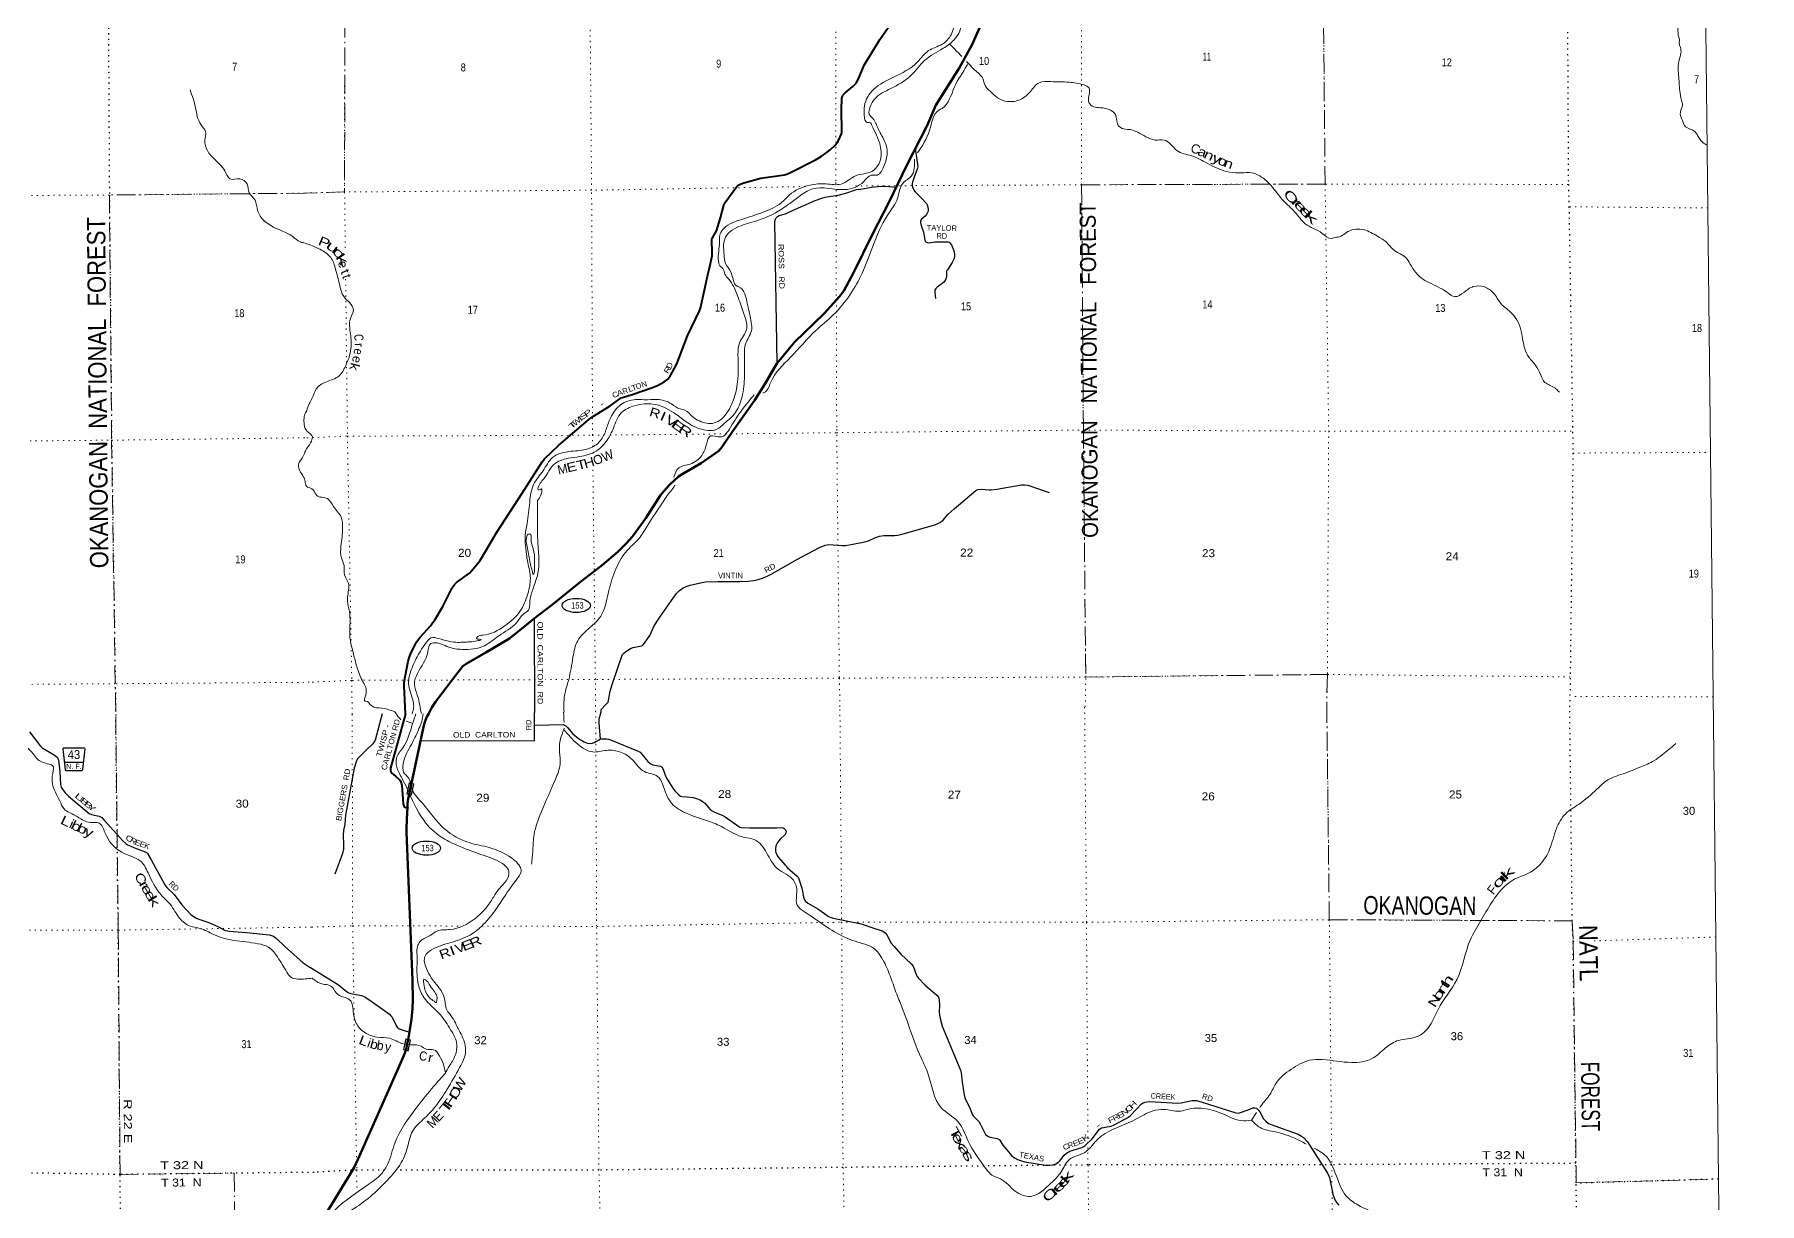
# Model space of a CAD drawing. Header units: feet. Extents: x 0 to 246606, y 183576 to 368785.
# Drawn here: x 208879 to 246606, y 265819 to 291378 of the extents above; entities that cross this region are included whole.
import ezdxf
from ezdxf.enums import TextEntityAlignment as Align

# ---------------------------------------------------------------- set-up
doc = ezdxf.new("R2010")
doc.units = ezdxf.units.FT
doc.header["$LTSCALE"] = 80
doc.linetypes.add('DOT_DASHED', pattern=[7.7, 5, -1.2, 0.3, -1.2])
doc.linetypes.add('DOTTED', pattern=[1.5, 0.3, -1.2])
for name, color, linetype, lineweight in [('17', 7, 'Continuous', 25), ('23', 7, 'Continuous', 70), ('26', 7, 'Continuous', 40), ('29', 7, 'Continuous', 25), ('30', 7, 'Continuous', 25), ('39', 7, 'Continuous', 13), ('4', 7, 'Continuous', 13), ('41', 7, 'Continuous', 13), ('44', 7, 'DOT_DASHED', 13), ('59', 7, 'Continuous', 13), ('6', 7, 'DOTTED', 25), ('7', 7, 'DOTTED', 13)]:
    doc.layers.add(name, color=color, linetype=linetype, lineweight=lineweight)
doc.layers.add('27', color=7, linetype='Continuous')

msp = doc.modelspace()

# ---------------------------------------------------------------- linework, layer by layer
at = {"layer": '17'}
for centre in [(220726.89, 278894.22), (217448.94, 273588.39)]:
    msp.add_ellipse(centre, major_axis=(309.24, -1), ratio=0.500121, dxfattribs=at)
at = {"layer": '23'}
for points in [[(225125.74, 284195.2), (225501.48, 284654.21), (226151.91, 285277.65), (226488.88, 285648.98), (226577.52, 285776.6), (226792.69, 286165.44), (227205.55, 287015.59), (227572.87, 287716.1), (227957.72, 288523.69), (228402.79, 289390.17), (228591.94, 289835.32), (229103.98, 290643.65), (229385.58, 291159.99), (229686.42, 291835.89)], [(219808.4, 278605.61), (220207.65, 278913.3), (220824.49, 279413.42), (221294.77, 279775.43), (221636.25, 280068.07), (221816.51, 280245.49), (221959.33, 280398.95), (222251.7, 280802.32), (222573.76, 281304.76), (222649.89, 281404.06), (222767.5, 281533.91), (222965.03, 281710.72), (223047.32, 281765.22), (223457.9, 282008.28), (223843.94, 282276.95), (223915.17, 282357.7), (224148.33, 282696.54), (224622.78, 283375.47), (224852.82, 283734.07), (225114.32, 284181.24), (225125.74, 284195.2)], [(217505.42, 276531.45), (217570.12, 276666.06), (217646.14, 276789.15), (217904.62, 277119.66), (218112.91, 277401.43), (218249.89, 277565.98), (218319.57, 277618.61), (218748.11, 277869.36), (219265.17, 278173.11), (219685.13, 278510.61), (219808.4, 278605.61)], [(217505.42, 276531.45), (217462.79, 276455.83), (217432.15, 276382.67), (217404.31, 276302.46), (217379.38, 276204.48), (217045.45, 274626.35), (217038.26, 274547.78), (217035.16, 274462.85)], [(217035.16, 274462.85), (217031.77, 274369.79), (217014.85, 274030.41), (217014.06, 273934.3), (217149.74, 270696.11), (217155.9, 270264.07), (217149.18, 270083.87), (217123.55, 269849.84), (217052.37, 269397.73), (217032.21, 269308.94), (217005.99, 269189.87), (216996.83, 269159.86), (216977.33, 269107.41), (216839.18, 268785.04), (215985.98, 266860.67), (215871.38, 266607.18), (215197.93, 265503.91), (215145.49, 265405.02), (215117.25, 265338.43), (215095.07, 265265.78), (215064.82, 265140.66), (215008.84, 264875.31)]]:
    msp.add_lwpolyline(points, dxfattribs=at)
at = {"layer": '26'}
for points in [[(223647.11, 286302.26), (223699.49, 286537.04), (223702.86, 286627.87), (223691.86, 286866.39), (223695.38, 286900.63), (223703.28, 286918.54), (223768.87, 287031.51), (223795.16, 287084.59), (223880.28, 287369.68), (223952.22, 287647.99), (223963.45, 287675.97), (223979.29, 287695.22), (224240.09, 288057.15), (224268.24, 288081.41), (224297.89, 288100.76), (224394.11, 288134.21), (224765.49, 288234.68), (225281.88, 288310.34), (225314.82, 288320.26), (225347.56, 288332.36), (225398.9, 288354.38), (225960.31, 288639.25), (226081.08, 288709.78), (226214.83, 288803.9), (226279.38, 288854.31), (226398.49, 288966.76), (226456.86, 289046.09), (226500.87, 289137.83), (226530.2, 289203.88), (226536.44, 289226.67), (226537.97, 289276.39), (226527.22, 289726.44), (226539.37, 289990.99), (226549.9, 290024.07), (226561.64, 290049.59), (226609.04, 290101.08), (226780.57, 290240.6), (226831.43, 290291.09), (226847.41, 290317.58), (226898.7, 290406.8), (227027.16, 290705.94), (227366, 291269.36), (227972.53, 292144.85)], [(216993.79, 276526.48), (216961.65, 277140.42), (216964.54, 277217.4), (217049.3, 277679.86), (217081.89, 277771.49), (217111.12, 277850.08), (217235.97, 278092.6), (217278.63, 278157.54), (217316.59, 278204.49), (217537.09, 278445.37), (217587.44, 278512.56), (217624.62, 278567.78), (217813.43, 278873.15), (218016.95, 279280.04), (218062.84, 279351.22), (218107.11, 279395.62), (218390.58, 279597.09), (218447.89, 279655.79), (218620.25, 279868.62), (218655.12, 279927.63), (218988.89, 280496.75), (219545.09, 281349.74), (219985.17, 282036.55), (220035.75, 282099.69), (220350.48, 282395.93), (221049.51, 282993.41), (221466.44, 283260.56), (221680.28, 283411.47), (221713.61, 283430.58), (221739.12, 283440.9), (221950.95, 283505.28), (222396.23, 283657.23), (222505.55, 283705.1), (222652.23, 283785.83), (222728.26, 283840.82), (222754.07, 283869.08), (222773.25, 283895.92), (222926.15, 284175.01), (223158.72, 284787.95), (223421.97, 285334.45), (223443.22, 285396.5), (223607.06, 286122.72), (223647.11, 286302.26)], [(216993.79, 276526.48), (216668.91, 275339.34), (216666.27, 275314.14), (216667.15, 275281.63), (216669.78, 275264.94), (216672.41, 275256.16), (216682.07, 275240.35), (216695.24, 275226.29), (216772.19, 275164.17), (216853.02, 275091.82), (216875.65, 275063.78), (216890.58, 275032.15), (216904.63, 274994.38), (216911.84, 274958.87), (216944.58, 274555.15), (216949.27, 274533.36), (216959.51, 274510.35), (216973.57, 274493.1), (216987.6, 274482.24), (217001.65, 274474.34), (217035.16, 274462.85)]]:
    msp.add_lwpolyline(points, dxfattribs=at)
at = {"layer": '29'}
for p, q in [((225125.74, 284195.2), (225069.91, 287289.8)), ((219808.4, 278605.61), (219811.99, 276554.05))]:
    msp.add_line(p, q, dxfattribs=at)
for points in [[(228142.63, 288883.67), (228176.55, 288636.68), (228193.1, 288539.48), (228196.73, 288487.69), (228189.43, 288455.08), (228119.9, 288258.49), (228083.09, 288150.52), (228074.84, 288114.75), (228077.43, 288079.5), (228084.01, 288035.85), (228094.09, 288011.08), (228113.35, 287973.47), (228142.06, 287934.4), (228285.49, 287793.09), (228386.49, 287684.11), (228403.97, 287651.48), (228418.64, 287600.11), (228425.97, 287556.07), (228422.82, 287514.95), (228403.97, 287469.84), (228387.47, 287442.32), (228360.16, 287408.47), (228273.79, 287334.07), (228262.79, 287319.39), (228257.09, 287300.1), (228257.29, 287264.35), (228269.2, 287201.45), (228319.68, 287058.41), (228349.95, 286879.2), (228362.72, 286854.3), (228381.06, 286835.95), (228404.89, 286826.77), (228440.86, 286822.58), (228577.37, 286843.53), (228616.66, 286846.2), (228861.44, 286841.45), (228884.37, 286835.04), (228897.5, 286823.22), (228933.87, 286781.83), (228966.18, 286706.28), (228985.21, 286647.9), (229001.71, 286576.34), (229003.55, 286548.82), (229002.51, 286531.08), (228992.55, 286482.77), (228951.97, 286390.35), (228844.95, 286234.17), (228832.12, 286215.82), (228826.65, 286193.5), (228822.59, 286080.81), (228810.11, 286037.85), (228793.61, 286002.99), (228766.11, 285966.3), (228731.63, 285932.15), (228619.43, 285854.38), (228592.19, 285823.89), (228573.59, 285784.66), (228569.92, 285768.15), (228571.97, 285739.43), (228588.11, 285606.55)], [(225069.91, 287289.8), (225085.29, 287339.6), (225102.7, 287371.7), (225129.29, 287398.31), (225168.71, 287419.41), (225304.39, 287459.77), (225347.48, 287477.21), (225454.74, 287529.49), (225953.46, 287745.99), (226097.4, 287800.12), (226173.49, 287819.38), (226488.86, 287874.42), (226642.87, 287914.78), (226815.23, 287973.5), (226859.24, 287986.35), (226947.24, 287999.18), (227182.86, 288038.65), (227331.38, 288055.16), (227417.56, 288060.66), (227482.63, 288061.56), (227725.99, 288037.42)], [(227002.72, 280274.97), (227118.74, 280310.76), (227270.92, 280378.65), (227360.76, 280409.84), (227454.28, 280422.68), (227688.97, 280422.68), (227764.14, 280431.86), (227909, 280466.72), (228591.07, 280664.87), (228680.92, 280707.07), (228745.09, 280752.94), (228862.44, 280892.38), (228994.45, 281009.8), (229467.51, 281406.11), (229507.85, 281428.12), (229581.19, 281435.46), (229757.21, 281420.78), (229804.88, 281420.78), (229925.9, 281435.46), (230468.62, 281530.87), (230538.3, 281534.54), (230607.97, 281523.53), (231069.09, 281364.2)], [(221270.65, 276570.64), (221272.48, 276603.66), (221282.55, 276630.26), (221363.23, 276710.99), (221411.83, 276763.28), (221424.66, 276783.47), (221436.57, 276813.74), (221473.24, 277019.23), (221509.91, 277166.01), (221619.92, 277488.92), (221722.6, 277782.48), (221740.95, 277819.18), (221761.12, 277841.2), (221810.61, 277885.22), (221889.47, 277940.27), (221929.81, 277958.62), (221971.96, 277973.29), (222155.32, 278009.99), (222175.5, 278021), (222195.67, 278039.35), (222235.99, 278090.72), (222338.67, 278237.49), (222434.01, 278450.32), (222558.69, 278641.14), (222910.73, 279147.53), (222987.76, 279222.76), (223064.75, 279279.63), (223134.45, 279310.83), (223218.77, 279338.34), (223446.15, 279391.56), (223556.14, 279411.73), (223827.5, 279419.07), (224304.22, 279419.07), (224485.77, 279426.41), (224612.26, 279441.08), (224705.79, 279463.11), (224824.95, 279499.8), (224900.15, 279532.83), (225008.3, 279587.86), (225551.03, 279896.1), (226049.75, 280160.3), (226170.79, 280209.85), (226255.1, 280226.35), (226541.14, 280204.33), (226614.51, 280206.18), (226775.83, 280233.69), (227002.72, 280274.97)], [(217322.24, 275934.44), (219817.98, 275940.14), (219811.99, 276554.05)], [(221260.72, 275975.88), (221226.51, 276319.39), (221232.49, 276414.15), (221270.65, 276570.64)], [(216483.83, 276521.52), (216327.47, 275950.46), (216296.17, 275894.17), (216277.03, 275866.34), (216135.56, 275727.04), (215949.19, 275546.69), (215919.51, 275496.79), (215867.8, 275335.16), (215681.7, 274308.76), (215664.96, 274109.4), (215633.96, 273975.81), (215628.54, 273881.6), (215636.41, 273660.44), (215633.96, 273563.63), (215615.46, 273471.07), (215449.73, 273016.22)], [(219814.66, 276280.04), (220443.79, 276288.61), (220473.83, 276279.56), (220496.94, 276263.79), (220535.76, 276223.48), (220655.18, 276088.32), (220774.35, 275985.15), (220898.34, 275909.45), (220967.69, 275882.11), (221020.24, 275874.04), (221081.18, 275882.11), (221135.82, 275903.14), (221260.72, 275975.88)], [(208768.88, 276133.4), (209001.48, 275827.45), (209045.81, 275783.52), (209222.77, 275682.49), (209337.73, 275608.74), (209379.76, 275570.89), (209406.66, 275509), (209429.94, 275255.36), (209447.01, 274979.97), (209464.31, 274919.22), (209543.68, 274805.43), (209620.15, 274727.32), (210077.47, 274349.09), (210127.98, 274325.3), (210296.08, 274288.66), (210350.67, 274256.56), (210406.26, 274197.06), (210813.01, 273745.55), (210879.01, 273689.92), (210915.98, 273663.54), (210985.34, 273627.79), (211068.03, 273593.04), (211303.36, 273508.71), (211329.99, 273493.2), (211351.01, 273472.17), (211432.73, 273334.69), (211729.29, 272784.51), (211775.39, 272727.55), (211930.77, 272573.92), (212103.21, 272345.92), (212309.31, 272132.61), (212363.96, 272094.75), (212415.73, 272058.85), (212515.27, 272019.05), (212689.56, 271964.82), (212900.77, 271870.17), (213036.45, 271796.14), (213130.24, 271769.66), (213516.39, 271741.21), (214021.96, 271691.76), (214104.04, 271665.76), (214137.67, 271642.63), (214170.4, 271610.6), (214350.18, 271443.12), (214754.52, 271080.38), (214864.8, 271007.54), (214950.33, 270953.21)], [(221260.72, 275975.88), (221394.3, 275974.64), (221434.23, 275968.33), (221475.03, 275956.68), (222085.72, 275711.78), (222123.65, 275687.92), (222294.78, 275481.05), (222337.9, 275444.7), (222361.02, 275429.98), (222405.02, 275410.14), (222571.18, 275378.46), (222587.99, 275370.05), (222599.74, 275356.47), (222619.51, 275332.2), (222686.11, 275148.45), (222716.18, 275094.57), (222852.78, 274880.07), (222891.42, 274833.43), (222970.47, 274751.79), (223006.2, 274726.56), (223034.78, 274714.69), (223145.05, 274706.53)], [(223145.05, 274706.53), (223287.44, 274696), (223359.26, 274677.14), (223434.92, 274645.6), (223491.66, 274609.85), (223529.7, 274578.61), (223659.78, 274435.31), (223698.29, 274401.88), (223748.05, 274374.32), (223915.95, 274306.28), (223985.52, 274269.17), (224281.56, 274059.82), (224302.86, 274049.42), (224338.59, 274038.91), (224522.28, 274030.92), (225111.92, 274035.57)], [(225111.92, 274035.57), (225224.69, 274036.46), (225254.86, 274030.5), (225273.77, 274021.03), (225301.09, 273989.49), (225317.91, 273949.54), (225313.46, 273923.02), (225296.89, 273888.55), (225188.68, 273784.53), (225126.66, 273709.8), (225090.94, 273636.2), (225083.29, 273575.91), (225084.64, 273532.1), (225095.14, 273495.3), (225124.21, 273427.61), (225151.88, 273387), (225346.84, 273161.1), (225560.01, 272974.92), (225578.5, 272950.65), (225597.41, 272917), (225661.42, 272714.81), (225703.66, 272490.09), (225717.2, 272457.51), (225736.11, 272434.38), (225792.26, 272386.7), (226014.51, 272258.98), (226156.41, 272162.03)], [(226156.41, 272162.03), (226244.69, 272096.86), (226280.08, 272077.54), (226343.46, 272056.91), (226928.45, 271939.53), (227005.45, 271920.22), (227216.71, 271846.9), (227415.25, 271780.37), (227457.28, 271759.34), (227483.01, 271739.9), (227518.23, 271696.25), (227618.2, 271510.41), (227677.95, 271434.44), (227824.2, 271271.84), (228056.23, 271062.22), (228097.22, 271010.03), (228163.41, 270824.59), (228186.53, 270782.53), (228204.57, 270756.03), (228358.86, 270589.17), (228615.24, 270371.42), (228647.99, 270329.6), (228659.38, 270308.33), (228667.78, 270274.69), (228671.38, 270144.85), (228665.68, 269999.2), (228672.85, 269943.72), (228693.01, 269832.02), (228731.59, 269699.12), (229131.87, 268733), (229146.94, 268672.26), (229166.68, 268471.98), (229212.09, 268197), (229226.8, 268125.5), (229246.23, 268074.78), (229333.82, 267913.04), (229386.51, 267771.16), (229407.55, 267735.02), (229530.84, 267609.97), (229565.15, 267558.76), (229662.41, 267356.3), (229678.63, 267330.6), (229708.05, 267305.36), (229743.78, 267282.23), (229781, 267269.41), (229935.02, 267242.27), (229967.48, 267225.69), (229991.76, 267202.32), (230056.52, 267096.15), (230147.16, 266988.44)], [(214950.33, 270953.21), (215529.99, 270597.45), (215726.53, 270439.2), (215755.83, 270422.97), (215799.96, 270411.4), (216028.53, 270368.89), (216102.58, 270335.7), (216267.2, 270225.3), (216640.58, 269957.17), (216676.31, 269924.58), (216700.88, 269895.28), (216787.69, 269709.02), (216808.7, 269674.33), (216828.13, 269657.65), (216854.94, 269638.58), (216917.74, 269612.6), (217078.36, 269562.81)], [(230147.16, 266988.44), (230252.33, 266863.47), (230313.29, 266818.53), (230378.44, 266782.78), (230443.59, 266757.55), (230541.28, 266730.62), (230988.67, 266658.27), (231071.95, 266653.46), (231147.61, 266662.92), (231214.86, 266682.9), (231276.26, 266720.52), (231311.53, 266758.61), (231390.84, 266864.9), (231452.33, 266920.53), (231526.48, 266959.28), (231785.43, 267043.27), (231830.61, 267065.63), (231860.03, 267084.56), (232014.29, 267233.45), (232175.27, 267442.06), (232194.18, 267459.94), (232216.1, 267469.54), (232427.35, 267510.64), (232494.7, 267536.69), (232807.5, 267706.91), (232851.97, 267739.63), (233091.19, 267994.4), (233127.27, 268017.21), (233171.4, 268034.04), (233217.64, 268042.45), (233267.96, 268045.09), (233882.19, 268013.22), (233957.38, 268017.21), (234196.09, 268071.81), (234247.39, 268071.89), (234293.63, 268067.68), (234420.81, 268034.64), (235155.26, 267798.51), (235201.5, 267794.3), (235236.41, 267798.33), (235420.9, 267869.24), (235525.14, 267907.86), (235567.17, 267912.07), (235608.11, 267899.95), (235638.62, 267870.01), (235676.1, 267820.42), (235759.44, 267670.69), (235806.74, 267615.56), (235870.24, 267567.6), (236164.9, 267454.94), (236520.21, 267337.08), (236592.72, 267293.81), (236634.75, 267262.27), (236723.01, 267166.85), (237155.93, 266482.08), (237198.77, 266388.84), (237273.79, 266019.74), (237319.85, 265897.47), (237357.68, 265838.59), (237408.12, 265783.91)]]:
    msp.add_lwpolyline(points, dxfattribs=at)
at = {"layer": '30'}
msp.add_line((209543.39, 275469.14), (209948.46, 275469.14), dxfattribs=at)
msp.add_lwpolyline([(209589.24, 275278.59), (209570.26, 275280.7), (209559.02, 275300.39), (209503.49, 275761.05), (209509.11, 275772.3), (209523.17, 275780.74), (209964.57, 275779.33), (209971.6, 275775.11), (209978.63, 275759.64), (209931.53, 275306.02), (209922.39, 275287.03), (209911.86, 275277.88)], close=True, dxfattribs=at)
at = {"layer": '39'}
for p, q in [((217006.11, 276362.68), (217152.11, 276316.14)), ((220459.94, 276176.96), (220460.1, 276214.93)), ((235497.13, 267637.85), (235606.08, 267805.44))]:
    msp.add_line(p, q, dxfattribs=at)
for points in [[(228665.72, 300174.18), (228658.95, 299956.15), (228722.88, 299730.46), (228869.76, 299474.97), (229020.89, 299183.18), (229222.2, 298942.13), (229441.44, 298741.56), (229501.94, 298412.91), (229545.25, 298259.76), (229620.96, 298090.65), (229686.97, 297854.88), (229730.35, 297689.62), (229729.45, 297501.9), (229674.45, 297243.22), (229657.94, 296964.58), (229689.05, 296825.49), (229653.58, 296679.95), (229582.13, 296471.64), (229534.45, 296342.18), (229508.26, 296331.94), (229485.95, 296349.97), (229457.74, 296339.72), (229442.03, 296266.96), (229464.97, 296143.97), (229434.38, 295855.16), (229405.53, 295614.8), (229492.14, 295308.5), (229633.73, 294925.82), (229751.26, 294512.72), (229801.93, 294139.6), (229908.85, 293815.25), (229948.22, 293304.82), (229836.98, 292999.39), (229608.91, 292648.87), (229174.15, 292085.22), (229070.5, 291860.57), (229003.37, 291605.86), (228926.03, 291371.27), (228727.39, 291164.24), (228433.45, 291025.28), (228192.65, 290777.63), (227665.67, 290443.55), (227233.17, 290180.66), (227102.9, 290018.42), (227031.41, 289818.18), (227026.66, 289598.15), (227053.55, 289489.31), (227108.29, 289451.27), (227144.62, 289453.5), (227195.5, 289385.17), (227293.63, 289179.86), (227392.38, 288869.6), (227375.73, 288615.18), (227195.38, 288386.05), (226852.72, 288293.23), (226518.68, 288107.61), (226191.59, 288111.76), (225834.41, 288081.43), (225387.49, 287866.9), (225210.83, 287696.32), (224798.19, 287488.05), (224346.87, 287334.04), (223962.37, 287146.11), (223876.32, 287016.43), (223857.52, 286784.2), (223845.78, 286380.45), (223870.36, 286322.05), (223935.31, 286263.9), (223980.48, 286137), (224061.88, 286028.48), (224171.89, 285863.6), (224286.64, 285579.67), (224411.92, 285221.12), (224452.02, 284928.68), (224302.25, 284651.28), (224265.49, 284382.61), (224256.94, 283783.09), (224166.42, 283388.97), (224038.76, 283127.85), (223745.44, 282883.93), (223420.13, 282928.47), (223278.28, 283016.45), (223105.79, 283164.82), (223002.67, 283190.46), (222808.2, 283300.34), (222543.14, 283397.7), (222294.84, 283392.23), (221935.51, 283386.1), (221639.65, 283230.98), (221443.67, 282914.97), (221358.34, 282666.2)], [(229537.57, 298873.32), (229616.23, 298546.79), (229684.66, 298242.4), (229764.36, 298081.39), (229807.08, 298027.14), (229840.25, 297882.01), (229856.76, 297821.55), (229876.75, 297853.96), (229923.09, 297870.38), (229917.66, 297765.39), (229884.23, 297615.83), (229879.91, 297323.13), (229880.29, 296919.44), (229801.12, 296652.55), (229718.05, 296363.43), (229604.8, 296055.97), (229557.59, 295845.78), (229597.68, 295555.36), (229699.36, 295091.71), (229789.57, 294860.11), (229923.74, 294366.37), (230022.94, 293981.43), (230066.02, 293527.53), (230055.58, 293244.89), (229958.06, 293008.17), (229816.15, 292767.15), (229745.97, 292686), (229481.79, 292296.93), (229237.4, 291974.58), (229152.12, 291715.72), (229115.35, 291449.07), (228985.26, 291256.57), (228756.17, 291077.61), (228353.93, 290816.92), (228047.02, 290482.09), (227606.57, 290196.95), (227256.6, 289974.91), (227154.7, 289794.68), (227137.47, 289637.14), (227216.78, 289540.72), (227329.13, 289321.36), (227463.91, 289063.78), (227530.15, 288789.66), (227453.15, 288496.54), (227308.93, 288303.95), (227177.73, 288299.15), (227015.01, 288162.97), (226604.19, 287987), (225895.45, 288003.07), (225601.67, 287837.87), (225370.52, 287664.96), (225088.96, 287481.66), (224615.66, 287287.16), (224238.89, 287157.81), (224047.88, 287025.5), (223962.06, 286857.47), (223961.77, 286566.82), (223989.17, 286373.21), (224109.39, 286188.21), (224262.71, 285868.17), (224268.78, 285866.18), (224475.04, 285471.77), (224556.09, 285082.68), (224559.19, 284901.04), (224435.65, 284625.81), (224404.96, 284355.17), (224407.6, 283911.12), (224353.8, 283452.63), (224100.16, 282986.91), (223973.59, 282883.24), (223760.5, 282728.6), (223657.58, 282719.93), (223301.72, 282808.69), (223129.5, 282912.65), (222857.78, 283110.9), (222412.51, 283296.02), (222008.93, 283261.38), (221721.11, 283112.37), (221539.41, 282772.21), (221405.69, 282511.06), (221164.85, 282271.48), (220802.17, 282148.27), (220550.56, 282111.23), (220239.89, 281979.49), (220035.71, 281685.63), (219893.63, 281472.87), (219891.91, 281422.4), (219944.35, 281430.78), (219966.49, 281443.02), (219965.03, 281348.14), (219879.18, 281186.17)], [(245398.39, 294672.87), (245260.79, 294501.89), (245125.41, 294182.19), (245060.55, 293885.1), (245005.27, 293674.86), (245129.16, 293550.44), (245255.11, 293419.97), (245261.89, 293298.9), (245213.69, 293256.24), (245173.67, 293195.45), (245072.87, 293170.64), (245035.04, 293081.61), (245024.08, 292887.78), (245014.92, 292730.29), (244979.18, 292629.16), (244948, 292441.26), (244997.08, 292302.53), (245034.27, 292160.27), (244986.04, 291815.77), (244854.12, 291592.97), (244822.64, 291453.52), (244830.79, 291411.72), (244828.6, 291361.38), (244855.99, 291278.11), (244850.44, 291193.3), (244877.28, 291092.54), (244888.11, 290969.47), (244848.64, 290815.84), (244827.36, 290660.3), (244836.44, 290490.8), (244862.71, 290147.82), (244898.28, 289938.11), (244921.1, 289835.3), (244875.58, 289681.64), (244919.09, 289494.18), (244990.54, 289361.37), (245105.97, 289303.51), (245199.16, 289249.55), (245252.14, 289167.11), (245309.19, 289080.64), (245384.35, 289002.36), (245435, 288972.38), (245461.44, 288961.58)], [(228890.85, 291175.28), (229077.74, 290982.6), (229163.2, 290894.05)], [(229300.67, 290749.29), (229271.24, 290697.1), (228999.43, 290231.28), (228727.64, 289763.45), (228655.2, 289722.66), (228455.27, 289282.95), (228191.24, 288787.99)], [(229263.92, 290789.09), (229272.77, 290779.87), (229441.39, 290603.22), (229618.16, 290414.52), (229671.57, 290259.41), (229777.26, 290140.93), (229970.03, 289978.56), (230364.03, 289926.35), (230659.59, 290131.93), (230854.28, 290324.81), (231106.51, 290348.48), (231506.34, 290334.66), (231833.77, 290273.99), (231943.18, 290208.01), (231940.15, 290038.45), (231941.04, 289889.09), (232044.54, 289798.86), (232188.01, 289777.49), (232414.46, 289722.29), (232520, 289630.05), (232573.82, 289406.32), (232705.61, 289312.22), (232857.11, 289298.97), (233006.86, 289239.29), (233187.12, 289143.45), (233387.43, 289069.93), (233583.26, 289071.07), (233716.99, 288991.11), (233865.27, 288840.59), (234188.99, 288723.38), (234523.08, 288561.83), (234950.13, 288384.67), (235210.76, 288351.87), (235537.87, 288345.69), (235718.05, 288261.96), (235916.97, 288083.48), (236191.53, 287745.98), (236447.41, 287495.16), (236673.03, 287240.13), (237041.72, 287030.33), (237238.23, 286918.44), (237355.18, 286943.34), (237359.21, 286943.37), (237602.76, 287067.91), (237957.86, 287108.32), (238251.43, 286968.73), (238431.82, 286850.69), (238624.8, 286651.99), (238867.96, 286502.02), (238963.7, 286359.27), (239092.01, 286172.3), (239260.5, 286017.85), (239375.96, 285953.94), (239768.88, 285744.28), (239943.09, 285646.39), (240140.39, 285740.38), (240347.58, 285866.73), (240591.93, 285858.06), (240786.53, 285725.97), (240953.48, 285490.78), (241190.95, 285280.23), (241325.32, 285091.28), (241401.39, 284861.62), (241474.16, 284506.79), (241562.07, 284323.63), (241714.61, 284134.78), (241816.71, 283941.6), (241914.62, 283772.62), (242127.31, 283654.77), (242230.86, 283556.47)], [(212283.38, 290165.41), (212400.76, 289783.17), (212518.06, 289407), (212618.6, 289254.75), (212606.75, 289064.8), (212661.79, 288841.33), (212821.32, 288643.35), (213039.84, 288397.61), (213154.8, 288219.28), (213370.38, 288221.87), (213530.96, 288104.67), (213575.48, 287919.44), (213702.38, 287753.37), (213746.72, 287582.27), (213815.27, 287409.44), (214047.47, 287200.22), (214525.88, 286959.62), (214692.5, 286842.49), (214797.58, 286817.5)], [(228123.26, 288655.29), (228058.06, 288286.1), (227867.26, 288119.48), (227756.08, 287801.94), (227540.43, 287434.32), (227207.25, 286731), (226978.47, 286158.45), (226720.78, 285696.75), (226341.92, 285238.38), (225970.39, 284907.22), (225414.62, 284322.68), (224977.81, 283765.07), (224837.75, 283552.32), (224808.89, 283542.13)], [(214797.58, 286817.5), (215122.19, 286680.98), (215357.45, 286502.71), (215466, 286242.96), (215567.27, 285847.94), (215635.01, 285660.61), (215773.19, 285512.05), (215852.81, 285363.15), (215787.37, 285162.95), (215789.36, 284829.91), (215799.36, 284505), (215686.47, 284136.99), (215534.4, 283908.03), (215262.58, 283783.32), (215041.42, 283628.64), (214955.78, 283430.33), (214889.9, 283304.81), (214832.91, 283151.14)], [(224618.2, 283499.89), (224348.67, 283165.37), (224101.34, 282789.11), (223878.49, 282577.9), (223666.37, 282600.89), (223574.62, 282412.64), (223473.06, 282175.9), (223219.8, 281986.71), (222973.98, 281904.54), (222861.67, 281701.73)], [(214832.91, 283151.14), (214785.76, 283055.63), (214773.26, 282920.19), (214793.05, 282781.11), (214837.15, 282706.26)], [(214840.71, 282337.44), (214937.15, 282489.63), (214950.65, 282596.69), (214909.98, 282644.89), (214835.85, 282708.45)], [(221358.34, 282666.2), (221216.26, 282453.44), (220982.86, 282318.87), (220619.78, 282264.28), (220210.74, 282128.69), (220002.49, 281838.84), (219796.32, 281540.93), (219709.79, 281152.89), (219652, 280686.3), (219609.29, 280399.43), (219625, 280133.09), (219669.2, 279830.58), (219723.74, 279485.74), (219669.21, 279150.37), (219495.86, 278763.84), (219172.66, 278453.14), (218681.28, 278244.41), (218576.47, 278215.54), (218548.47, 278170.97), (218605.09, 278155.15), (218649.55, 278147.34), (218585.08, 278124.76), (218401.51, 278099.47), (218094.69, 278089.62), (217722.73, 278170.21), (217551.03, 278185.36), (217458.66, 278100.05), (217250.63, 277773.87), (217105.21, 277444.02), (217064.6, 277143.04), (217120.29, 276945.56), (217167.88, 276752.06), (217168.57, 276635), (217137.61, 276527.88)], [(214840.71, 282337.44), (214795.34, 282248.07), (214740.36, 282126.26), (214653.36, 281985.89), (214697.78, 281808.74), (214773.81, 281684.46), (214801.24, 281579.79), (214816.02, 281523.43), (214848.93, 281484.34)], [(214848.93, 281484.34), (214973.18, 281420.35), (215053.25, 281299.43), (215287.86, 281230.15), (215416.08, 281057.31), (215585.02, 280828.19), (215618.7, 280596.26), (215582.76, 280188.33), (215590.33, 279934.05), (215649.89, 279764.85), (215661.2, 279561.05), (215745.05, 279379.88), (215726.69, 279072.97), (215773.27, 278707.9), (215778.24, 278211.4), (215865.49, 277800.14), (215937.77, 277528.07), (216062.74, 277222), (216122.97, 276939.76), (216113.68, 276804.47), (216119.74, 276804.51), (216253.63, 276696.29), (216475.98, 276651.16), (216708.53, 276587.92), (216769.28, 276558), (216786.34, 276524.36)], [(222885.36, 281526.11), (222877.41, 281508.37), (222793.27, 281396.87), (222605.1, 281127.32), (222298.96, 280663.32), (222122.92, 280389.81), (221805.92, 280054.93), (221572.18, 279637.77), (221427.65, 279158.56), (221265.05, 278663.1), (221024.28, 278409.4), (220759.48, 278123.26), (220656.62, 277767.42), (220562.63, 277276.39), (220473.82, 276932.74), (220456.86, 276728.78), (220461.99, 276560.87)], [(219879.18, 281186.17), (219882.22, 280675.52), (219886.52, 280292.05), (219913.17, 279884.48), (219894.52, 279626.01), (219876.85, 279541.13)], [(219777.73, 279585.18), (219715.48, 279857.09), (219652.93, 280189.77), (219643.57, 280405.69), (219679.63, 280452.32), (219719.99, 280456.59), (219740.81, 280349.73), (219788.55, 280130), (219818.38, 279867.78), (219817.3, 279710.33), (219809.83, 279607.35), (219791.87, 279572.93), (219778.4, 279584.26)], [(219876.85, 279541.13), (219775.69, 279237.78), (219712.71, 278964.92), (219681.45, 278789.14), (219580.96, 278711.85), (219420.62, 278515.13), (219032.66, 278230.3), (218719, 278012.5), (218228.87, 277932.96), (217941.88, 277983.77), (217606.17, 278078.7), (217549.74, 278062.23), (217482.18, 277880.18), (217260.81, 277420.71), (217189.65, 277163.95), (217251.59, 276934.21), (217305.4, 276712.49), (217340.61, 276529.81)], [(220460.63, 276341.95), (220460.67, 276352.16), (220450.88, 276557.96)], [(207267.09, 276434.04), (207516.95, 276129.19), (208003.07, 275981.37), (208298.13, 275940.97), (208552.58, 275889.06), (208695.32, 275804.47), (208813.49, 275696.05), (208957.2, 275520.81), (209198.99, 275424.76), (209283.53, 275383.29), (209288.46, 275284.52), (209265.46, 275047.16), (209337.62, 274810.47), (209430.62, 274625.87), (209527.71, 274445.23), (209768.96, 274302.86), (210103.17, 274147.1), (210291.3, 274136.41), (210418.45, 273929.17), (210787.91, 273496.95), (211005.44, 273403.26), (211188.59, 273312.06), (211363.63, 273045.73), (211647.53, 272566.38), (211845.54, 272360.16), (212056.52, 272051.03), (212281.31, 271884.72), (212499.32, 271833.31), (212799.38, 271700.19), (213235.12, 271571.2), (213770.69, 271499.23), (213998.53, 271421.51), (214190.44, 271213.36), (214401.07, 270874.02), (214488.88, 270766.03), (214640.23, 270725.63), (214951.47, 270745.77)], [(215034.62, 261997.72), (215326.45, 262078.38), (215659.34, 262107.7), (215850.55, 262148.91), (215960.65, 262311.71), (216022.8, 262659.02), (216023.35, 263057.74), (215985.01, 263375.3), (215868.72, 263540.64), (215705.35, 263737.47), (215421.65, 264313.02), (215320.99, 264613.52), (215268.04, 264878.02), (215314.32, 265095.64), (215390.4, 265325.42), (215814.3, 265672.28), (216224.97, 265970.62), (216592.15, 266324.66), (216900.09, 266712.02), (217050.37, 267100.97), (217143.93, 267390.37), (217383.37, 267659.88), (217633.02, 267923.5), (217906.43, 268320.39), (218176.44, 268789.73), (218308.92, 269158.26), (218266.09, 269393.2), (218104.25, 269722.96), (218016.24, 269888.73), (217897.92, 270054.04), (217840.26, 270324.99), (217600.89, 270693.82), (217450.41, 270957.3), (217421.03, 271228.69), (217559.98, 271361.73), (217993.36, 271527.51), (218406.62, 271688.95), (218695.34, 271916.93), (218985.71, 272271.8), (219188.13, 272574.97), (219461.77, 272959.78), (219524.02, 273087.61), (219493.88, 273185.81), (219251.11, 273413.63), (218827.23, 273600.39), (218388.67, 273708.39), (217851.55, 274006.17), (217361.9, 274572.5), (217145.94, 274860.97), (217050.15, 275135.53), (216974.69, 275215.19), (216981.36, 275567.41), (217170.22, 275946.89), (217288.63, 276204.45), (217348.37, 276358.42), (217380.02, 276527.81)], [(217222.29, 276526.72), (217149.27, 276307.01), (216933.04, 275780.09), (216795.68, 275554.47), (216803.45, 275361.05), (216919.15, 275111.01), (217022.16, 274905.54), (217391.23, 274196.39), (217778.09, 273829.84), (218118.9, 273653.88), (218666.51, 273442.85), (219084.1, 273268.08), (219253.3, 273083.42), (219192.61, 272873.06), (219022.55, 272675.11), (218922.29, 272526.56), (218780.82, 272312.94), (218507, 272044.91), (217971.87, 271809.09), (217683.54, 271774.43), (217543.72, 271687.69), (217327.88, 271559.51), (217264.98, 271465.91), (217245.45, 271237.76), (217245.45, 271043.29), (217273.22, 270612.67), (217395.68, 270324.16), (217758.59, 269941.13), (217980.97, 269616.34), (218116.35, 269296.24), (218078.49, 269054.02), (217949.56, 268818.44), (217865.46, 268670.14)], [(216789.55, 276523.25), (216880.61, 276407.57), (216894.73, 276394.62)], [(219749.51, 273240.11), (219778.15, 273542.6), (219806.03, 273885.36), (219966.3, 274387.23), (220272.27, 275092.71), (220373.11, 275424.52), (220362.11, 275686.12), (220382.82, 275980.44), (220459.94, 276176.96)], [(220459.95, 276178.27), (220758.93, 275861.41), (221087.51, 275691.3), (221387.97, 275726.15), (221695.86, 275688.62), (221951.59, 275523.42), (222217.23, 275261.73), (222379.88, 275209.87), (222504.19, 275155.41), (222648.57, 274893.85), (222818.49, 274564.22), (223139.83, 274349.7), (223664.76, 274162.49), (223960.33, 274028.11), (224402.73, 273823.51), (224619.85, 273776.53), (224892.12, 273484.73), (225124.9, 273143.99), (225319.23, 273020.13), (225477.34, 272887.66), (225552.92, 272631.08), (225545.44, 272385.29), (225829.3, 272121.86), (226267.39, 271824.57), (226712.3, 271593.83), (226944.18, 271514.86), (227186.27, 271430), (227459.3, 271097.93), (227607.27, 270753.87), (227737.35, 270393.42), (227866.64, 270075.24), (227977.47, 269770.88), (228277.17, 268990.18), (228418.65, 268668.16), (228707.76, 267913.47), (229071.09, 267615.03), (229293.23, 267195.59), (229701.27, 266563.56), (229818.86, 266436.5), (230004.27, 266356.81), (230330.71, 266085.98), (230660.25, 265972.27), (231109.45, 266263.14), (231335.13, 266512.3), (231513.96, 266780.87), (231850.56, 266935.08), (232096.32, 267190.59), (232297.44, 267348.75), (232966.52, 267661.15), (233338.99, 267842.1), (233582.92, 267874.06), (233917.07, 267836.94), (234190.77, 267897.55), (234400.88, 267900.8), (234804.86, 267804.35), (235270.9, 267632.34), (235497.13, 267637.85)], [(235680.3, 267919.62), (235695.48, 267942.96), (235898.7, 268203.86), (236035.49, 268451.64), (236365.27, 268752.75), (236765.72, 268950.24), (237046.35, 268964.64), (237684.12, 268902.01), (238129.16, 268985.41), (238425.85, 269219.56), (238715.75, 269385.13), (239096.3, 269459.48), (239398.75, 269709.83), (239578, 270062.98), (239991.92, 270723.82), (240278.96, 271576.01), (240505.56, 271990.31), (241038.72, 272757.71), (241214.04, 272891.31), (241566.76, 273047.78), (241807.83, 273230.73), (242015.79, 273562.17), (242164.85, 274015.54), (242360.95, 274332.71), (242659.93, 274552.79), (243047.92, 274874.94), (243292.58, 275082.1), (243671.75, 275228.92), (244010.68, 275367.06), (244297.18, 275498.35), (244478.64, 275628.02), (244775.06, 275876.26)], [(214951.47, 270745.77), (215161.04, 270619.86), (215296.85, 270597.79), (215407.21, 270533.05), (215480.05, 270421.41), (215643.42, 270331.3), (215769.78, 270274.86), (215856.45, 269966.09), (215952.43, 269699.76), (216377.44, 269452.61), (216642.56, 269432.54), (216931.9, 269311.55), (217126.28, 269288.4), (217332.97, 269257.96), (217445.3, 269195.25), (217609.25, 269181.68), (217732.94, 269052.7), (217827.77, 268846.76), (217865.46, 268670.14)], [(217672.31, 270229.77), (217684.66, 270324.6), (217557.28, 270542.12), (217447.27, 270695.47), (217392.15, 270724.83), (217389.06, 270674.44), (217416.69, 270495.65), (217535.54, 270302.16), (217617.53, 270241), (217668.57, 270213.6), (217672.31, 270229.77)], [(217865.46, 268670.14), (217608.26, 268378.21), (217248.86, 267933.67), (216760.71, 267136.76), (216605.54, 266685.31), (216466.17, 266467.7), (216161.66, 266219.33), (215703, 265894.08), (215407.07, 265619.67), (215263.41, 265327.16), (215203.25, 265137.32), (215138.45, 264683.55), (215193.99, 264502.97), (215374.48, 263814.92), (215616.55, 263303.16), (215759.1, 262924.78), (215734, 262541.79), (215578.05, 262346.07), (215304.46, 262279.41), (215033.71, 262231.95)], [(235497.13, 267637.85), (235684.02, 267479.64), (236019.32, 267382.13), (236454.48, 267239.84), (236693.84, 267117.74)], [(236861.21, 267028.74), (237095.81, 266881.25), (237353.14, 266418.06), (237567.5, 265982.39), (237821.78, 265786.97), (238304.29, 265599.1), (238849.77, 265500.81), (239443, 265121.34), (240083.34, 264708.37), (240368.13, 264610.07), (240858.24, 264126.31), (241172.91, 263943.9), (241669.86, 263953.6), (241913.45, 264003.68), (242259.33, 263880.15), (242692.06, 263759.98), (243032.19, 263726.98)]]:
    msp.add_spline(points, degree=3, dxfattribs=at)
at = {"layer": '4'}
msp.add_line((244583.23, 368785.28), (246606.45, 184933.96), dxfattribs=at)
msp.add_line((244583.23, 368785.28), (246606.45, 184933.96), dxfattribs=at)
at = {"layer": '44'}
for points in [[(245153.63, 316952.52), (242122.83, 316970.71), (242128.69, 314314.84), (242126.49, 308913.49), (242160.27, 303572.9), (242185.33, 298341.25), (242373.13, 298334.27), (242391.97, 293469.95), (237056.21, 293420.79), (237105.97, 288108.55), (231780.12, 288091.74), (231820.09, 282728.99), (231870.37, 277329.96), (237155.62, 277384.88), (237142.02, 276731.47)], [(214585.02, 308891.56), (215470.58, 308895.91), (220800.38, 308928.88), (220832.22, 303574.15), (220874.46, 298195.77), (221023.67, 298202.19), (221022.59, 296060.56), (215672.19, 296024.79), (215661.86, 287935.55), (214787.05, 287908.81)], [(214787.05, 287908.81), (210517.2, 287868.59), (210566.64, 282508.27), (210656.57, 276465.71)], [(237142.02, 276731.47), (237197.88, 272023.04), (242512.18, 271998.54), (242531.9, 271550.36), (242598.44, 266270.47), (245710.47, 266351.72)], [(210656.57, 276465.71), (210712.13, 271803.26), (210750.54, 266455.73), (213244.28, 266481.66), (213431.76, 255935.05), (215094.46, 255984.91)]]:
    msp.add_lwpolyline(points, dxfattribs=at)
at = {"layer": '59'}
for points in [[(217177.09, 274993.54), (217123.8, 274749.29), (217021.21, 274771.67), (217074.51, 275015.93)], [(217080.61, 275006.4), (217167.57, 274987.43), (217117.69, 274758.81), (217030.73, 274777.78)], [(217105.35, 269395.65), (217048.46, 269152.2), (216946.22, 269176.1), (217003.11, 269419.54)], [(216955.83, 269182.06), (217009.08, 269409.92), (217095.73, 269389.67), (217042.48, 269161.8)]]:
    msp.add_lwpolyline(points, close=True, dxfattribs=at)
at = {"layer": '6'}
msp.add_line((245710.47, 266351.72), (242604.66, 266262.51), dxfattribs=at)
for points in [[(210456, 298129.33), (210486.17, 293204.91), (210517.2, 287868.59), (210566.64, 282508.27), (210656.57, 276465.71)], [(242373.13, 298334.27), (242391.97, 293469.95), (242398.85, 292991.62), (242425.93, 288099.08), (242438.93, 287610.7), (242518.69, 282686.17), (242525.46, 282226.01), (242459.08, 276788.57)], [(242835.7, 236352.94), (242795.17, 239827.56), (242790.31, 240183.94), (242763.81, 245121.5), (242758.02, 245526.2), (242723.9, 250439.48), (242718.62, 250818), (242694.95, 255713.33), (242672.21, 256158.03), (242647.65, 260994.93), (242633.46, 261415.61), (242598.44, 266270.47), (242592.23, 266697.31), (242529.01, 271545.69), (242512.18, 271998.54), (242454.67, 276788.56)], [(215300.61, 234574.82), (211885.04, 234558.4), (210918.83, 234558.25), (210998.83, 239935.06), (211013.24, 245244.32), (211012.05, 250606.18), (210924.46, 255852.43), (210815.05, 261139.29), (210750.54, 266455.73), (210710.61, 271795.99), (210656.57, 276465.71)], [(214993.21, 266499.16), (210754.57, 266453.66), (205414.06, 266538.81), (200094.21, 266482.62), (194772.69, 266456.68), (189450.61, 266382.38), (184279.98, 266305.48)], [(216536.18, 266550.4), (215926.8, 266550.47), (214993.21, 266499.16)], [(242592.23, 266697.31), (237250.66, 266667), (231920.77, 266661.05), (226563.49, 266606.32), (221224.45, 266549.87), (216804.62, 266550.37)]]:
    msp.add_lwpolyline(points, dxfattribs=at)
at = {"layer": '7'}
for p, q in [((245476.79, 287585.65), (242438.93, 287610.7)), ((221466.79, 282620.13), (222953.75, 282635.51)), ((221088.71, 282216.11), (221088.55, 282229.68)), ((242525.46, 282226.01), (245535.63, 282240.77)), ((219837.76, 277271.12), (217199.12, 277261.79)), ((245594.46, 276894.77), (242478.36, 276907.16)), ((242989.42, 271560.44), (245652.22, 271645.78)), ((242529.01, 271545.69), (242588.71, 271547.6))]:
    msp.add_line(p, q, dxfattribs=at)
for points in [[(215679.73, 298171.15), (215664.55, 293254.15), (215661.86, 287935.55), (215677.08, 286625.43)], [(221087, 282363.4), (221084.06, 282616.17), (221064.31, 287972.98), (221016.48, 293299.36), (221023.67, 298202.19)], [(226371.56, 298247.38), (226406.69, 293358.93), (226408.66, 288138.86), (226408.75, 288107.04)], [(231860.09, 276675.96), (231870.37, 277329.96), (231820.09, 282728.99), (231780.12, 288091.74), (231773.52, 293478.52), (231727.47, 298302.71)], [(237052.99, 295180.68), (237056.21, 293420.79), (237105.97, 288108.55), (237184.54, 282705.65), (237155.62, 277384.88), (237142.02, 276731.47)], [(214787.06, 287908.81), (210517.2, 287868.59), (205165.52, 287838.68), (199842.28, 287788.92), (194656.25, 287724.66), (194523.27, 287723.06), (189206.39, 287647.13), (184103.98, 287629.49)], [(225738.55, 288053.12), (221064.31, 287972.98), (215661.86, 287935.55), (214787.06, 287908.81)], [(226409.15, 287973.34), (226424.59, 282745.69), (226481.98, 277304.72), (226495.44, 276620.88)], [(242425.93, 288099.08), (237105.97, 288108.55), (231780.12, 288091.74), (226828.84, 288066.7)], [(215684.03, 286027.83), (215723.91, 282595.12), (215818.24, 277256.91), (215827.45, 276515.17)], [(214838.55, 282560.74), (215723.91, 282595.12), (221084.06, 282616.17), (221333.13, 282618.75)], [(223146.66, 282637.51), (226421.8, 282671.39), (231820.09, 282728.99), (237184.54, 282705.65), (242518.59, 282702.32)], [(187287.3, 282300), (189273.76, 282305.18), (194719.53, 282386.7), (199913.44, 282467.22), (200010.17, 282466.36), (205233.29, 282462.42), (205303.8, 282463.27), (210566.64, 282508.27), (214838.55, 282560.74)], [(221152.04, 276567.27), (221146.1, 277275.74), (221092.8, 281863.91)], [(242465.73, 277332.97), (237155.62, 277384.88), (231870.37, 277329.96), (226481.98, 277304.72), (221146.1, 277275.74), (220057.75, 277271.89)], [(214890.04, 277214.5), (210645.9, 277182.62), (205296.33, 277144.66), (200043.19, 277132.08), (199984.78, 277129.36), (194792.25, 277103.38)], [(217058.06, 277261.29), (215818.24, 277256.91), (214890.04, 277214.5)], [(221353.05, 257286.61), (221358.71, 261269.64), (221224.45, 266549.87), (221174.16, 271881.78), (221154.99, 276567.31)], [(226494.79, 276620.87), (226532.84, 271968.75), (226563.49, 266606.32), (226679.93, 261305.67), (226672.75, 256017.15), (226718.15, 250729.47), (226734.11, 247729.67)], [(232126.14, 240418.37), (232071.2, 245447.4), (232033.43, 250759.37), (231999.78, 256067.37), (231978.8, 261347.38), (231920.77, 266661.05), (231887.15, 271967.04), (231846.11, 276675.83)], [(237142.02, 276731.47), (237197.92, 272021.02), (237250.66, 266667), (237314.14, 261385.65), (237347.37, 256099.79), (237384.95, 250797.89), (237578.5, 245379.64), (237472.9, 240160.05), (237498.99, 236728.19)], [(215827.85, 276515.17), (215837.88, 271891.83), (215926.8, 266550.47), (215934.79, 266058.9)], [(218666.33, 271883.38), (221182.36, 271875.87), (226514.64, 271968.46), (231887.15, 271967.04), (237197.88, 272023.04), (242512.18, 271998.54)], [(214941.59, 271860.9), (210710.61, 271795.99), (205336.19, 271784.97)], [(214941.59, 271860.9), (215837.88, 271891.83), (218198.87, 271884.78)]]:
    msp.add_lwpolyline(points, dxfattribs=at)

# ---------------------------------------------------------------- texts
at = {"layer": '17', "width": 0.8}
for p in [(220752.94, 278825.91), (217474.99, 273520.08)]:
    msp.add_text('153', height=140, dxfattribs=at).set_placement(p, align=Align.CENTER)
at = {"layer": '27'}
for s, rotation, width, p in [('R', 56.45, 1.35, (222771.12, 284012.56)), ('D', 64.751, 1.15, (222823.37, 284114.95)), ('T', 18.841, 1.25, (222013.69, 283599.72)), ('O', 18.843, 0.95, (222111.43, 283634.6)), ('C', 24.007, 1.1, (221602.28, 283449.53)), ('A', 21.558, 1.2, (221703.71, 283488.62)), ('L', 18.841, 1.2, (221936.47, 283574.45)), ('W', 40.336, 1.25, (220776.41, 282869.05)), ('I', 40.336, 1.7, (220857.48, 282936.17)), ('S', 38.388, 1.6, (220926.43, 282991.01)), ('P', 36.689, 1.55, (221016.36, 283056)), ('-', 32.255, 1.65, (221320.2, 283251.05)), ('T', 42.104, 1.95, (220686.91, 282795.84))]:
    msp.add_text(s, height=120, rotation=rotation, dxfattribs=dict(at, width=width)).set_placement(p, align=Align.CENTER)
for s, rotation, p in [('N', 18.843, (222231.53, 283673.67)), ('R', 18.673, (221816.74, 283531.6))]:
    msp.add_text(s, height=120, rotation=rotation, dxfattribs=at).set_placement(p, align=Align.CENTER)
for s, width, p in [('TWISP -', 1.2, (216464.66, 275573.02)), ('CARLTON RD', 1.1, (216574.58, 275281.83))]:
    msp.add_text(s, height=120, rotation=74.695, dxfattribs=dict(at, width=width)).set_placement(p)
at = {"layer": '30'}
msp.add_text('TAYLOR', height=120, rotation=358.888, dxfattribs=at).set_placement((228390.96, 287094.46))
for s, rotation, width, p in [('ROSS   RD', 271.034, 1.2, (225148.8, 286797.81)), ('RD', 358.888, 0.8, (228606.3, 286918.38)), ('RD', 29.594, 1.1, (224882.36, 279596.44)), ('OLD  CARLTON  RD', 270.1, 1.2, (219879.48, 278542.2))]:
    msp.add_text(s, height=120, rotation=rotation, dxfattribs=dict(at, width=width)).set_placement(p)
msp.add_text('VINTIN', height=120, dxfattribs=at).set_placement((223829.36, 279489.07))
for s, height, rotation, width, p in [('RD', 120, 90.559, 0.8, (219746.68, 276282.51)), ('OLD  CARLTON', 120, 0.131, 1.15, (218714.74, 276007.62)), ('N. F.', 114.1, 0.63, 0.95, (209742.97, 275317.88)), ('43', 194, 0.63, 0.95, (209743.22, 275536.76)), ('BIGGERS  RD', 120, 79.723, 1.1, (215689.46, 274743.96)), ('L', 120, 320.407, 1.85, (209810.01, 274661.13)), ('I', 120, 320.407, 1.2, (209867.58, 274613.52)), ('B', 120, 320.407, 1.65, (209933.99, 274557.5)), ('B', 120, 320.407, 1.65, (210020.04, 274484.6)), ('Y', 120, 320.407, 1.65, (210098.03, 274424.02)), ('C', 120, 319.873, 1.5, (210917.38, 273748.78)), ('R', 120, 328.863, 1.25, (211011.73, 273693.05)), ('E', 120, 338.285, 1.15, (211116.11, 273650.11)), ('E', 120, 340.285, 1.1, (211219.87, 273612.98)), ('K', 120, 340.285, 1.05, (211319.53, 273577.27)), ('N', 120, 33.554, 1.35, (232757.17, 267766.91)), ('C', 120, 43.345, 1.6, (232864.53, 267858.17)), ('H', 120, 46.803, 1.55, (232942.7, 267938.2)), ('CREEK', 120, 357.03, 0.95, (233558.34, 268100.12)), ('-', 120, 44.343, 2.15, (232175.35, 267478.95)), ('F', 120, 24.146, 1.25, (232447.48, 267594.44)), ('R', 120, 28.554, 1.2, (232555.82, 267650.05)), ('E', 120, 28.554, 1.3, (232660.09, 267704.5)), ('C', 120, 27.591, 1.2, (231468.17, 267006.34)), ('E', 120, 20.97, 1.15, (231670.05, 267082.94)), ('E', 120, 22.331, 1.15, (231777.94, 267128.3)), ('K', 120, 35.985, 1.45, (231901.59, 267208.24)), ('TEXAS', 120, 349.314, 1.05, (230677.95, 266782.35))]:
    msp.add_text(s, height=height, rotation=rotation, dxfattribs=dict(at, width=width)).set_placement(p, align=Align.CENTER)
for s, rotation, p in [('R', 315.324, (211846.46, 272755.72)), ('D', 315.324, (211927.81, 272675.29)), ('RD', 342.177, (234516.39, 268077.45)), ('R', 20.97, (231560.1, 267041.65))]:
    msp.add_text(s, height=120, rotation=rotation, dxfattribs=at).set_placement(p, align=Align.CENTER)
at = {"layer": '41'}
for s, rotation, width, p in [('C', 342.511, 1.05, (234243.09, 288781.92)), ('a', 340.791, 1.25, (234387.18, 288715.61)), ('n', 337.255, 1.4, (234529.9, 288650.37)), ('y', 335.467, 1.4, (234697.37, 288576.34)), ('o', 335.467, 1.3, (234825.54, 288516.95)), ('n', 341.048, 1.3, (234966.7, 288463.56)), ('C', 311.655, 1.65, (236279.23, 287767.76)), ('r', 315.333, 2.25, (236410.14, 287644.77)), ('e', 315.811, 2, (236504.9, 287546.13)), ('e', 314.265, 2, (236614.25, 287430.55)), ('k', 315.341, 2.3, (236726.39, 287313.97)), ('P', 337.19, 1.4, (215180.21, 286743.36)), ('u', 324.257, 1.8, (215339.51, 286650.71)), ('c', 319.728, 2.05, (215466.31, 286529.71)), ('k', 304.356, 1.85, (215522.36, 286408.36)), ('e', 284.402, 1.05, (215531.97, 286327.65)), ('t', 292.326, 1.15, (215585.57, 286158)), ('t', 288.651, 1.05, (215615.24, 286057.54)), ('e', 262.039, 0.9, (215864.65, 284455.6)), ('C', 271.987, 0.75, (215873.64, 284749.53)), ('k', 256.135, 1.2, (215782.99, 284138.23)), ('R', 342.69, 1.2, (222420.25, 283007.94)), ('I', 336.461, 1.5, (222587.91, 282938.56)), ('V', 328.027, 1.5, (222760.81, 282839.7)), ('E', 323.742, 1.8, (222906.85, 282731.2)), ('R', 327.018, 1.5, (223061.77, 282630.74)), ('E', 13.344, 1.25, (220650.25, 281826.83)), ('T', 14.235, 1.3, (220861.56, 281876.41)), ('H', 15.722, 1.2, (221035.96, 281922.8)), ('L', 335.045, 1.4, (209521.22, 274088.39)), ('i', 335.045, 1.15, (209650.16, 274028.65)), ('b', 333.902, 1.45, (209749.15, 273978.6)), ('b', 336.132, 1.4, (209884.76, 273919.82)), ('y', 336.132, 1.4, (210030.15, 273848.5)), ('k', 42.579, 2.2, (241162.06, 272966.23)), ('C', 299.397, 1.3, (211114.54, 272876.69)), ('r', 300.129, 1.65, (211191.14, 272748.22)), ('e', 300.129, 1.5, (211253.7, 272634.78)), ('o', 50.294, 1.8, (240968.04, 272785.98)), ('r', 44.589, 2.25, (241078.6, 272889.28)), ('e', 300.185, 1.5, (211327.39, 272510.81)), ('k', 302.106, 1.75, (211407.77, 272374.81)), ('R', 24.771, 1.35, (218565.61, 271450.16)), ('R', 20.892, 1.25, (217890.26, 271194.43)), ('I', 20.892, 1.45, (218053.08, 271254.81)), ('V', 21.142, 1.2, (218222.81, 271318.01)), ('E', 21.534, 1.4, (218380.04, 271377.96)), ('r', 56.469, 1.8, (239736.18, 270439.98)), ('h', 57.888, 1.65, (239864.92, 270639.9)), ('t', 56.469, 1.55, (239808.36, 270547.7)), ('N', 58.156, 1.4, (239580.69, 270199.98)), ('o', 56.469, 1.6, (239661.8, 270330.06)), ('L', 338.124, 1.3, (216042.18, 269282.77)), ('b', 344.573, 1.15, (216282.05, 269201.55)), ('C', 351.222, 0.9, (217365.14, 268944.38)), ('r', 347.738, 1.15, (217523.01, 268911.96)), ('O', 57.774, 1.3, (218164.76, 268186.82)), ('W', 58.962, 1.15, (218268.66, 268369.42)), ('T', 51.455, 1.95, (217966.79, 267883.64)), ('H', 55.75, 1.6, (218061.94, 268018.18)), ('T', 299.065, 1.65, (228931.6, 267305.09)), ('e', 296.552, 1.4, (228978.08, 267208.75)), ('x', 298.492, 1.75, (229046.92, 267084.5)), ('a', 301.982, 1.65, (229140.2, 266940.61)), ('s', 301.982, 1.8, (229216.29, 266808.1)), ('e', 45.734, 2, (231457.98, 266234.24)), ('k', 49.968, 2.05, (231536.83, 266332.64)), ('C', 41.461, 1.65, (231144.34, 265934.92)), ('r', 40.727, 2.05, (231257.59, 266031.33)), ('e', 42.281, 1.95, (231352.79, 266125.18))]:
    msp.add_text(s, height=200, rotation=rotation, dxfattribs=dict(at, width=width)).set_placement(p, align=Align.CENTER)
for s, rotation, p in [('r', 271.539, (215881.52, 284585.98)), ('e', 257.333, (215836.85, 284292.07)), ('W', 22.531, (221452.25, 282077.97)), ('M', 12.04, (220448.27, 281779.71)), ('O', 19.334, (221234.69, 281991.31)), ('F', 52.323, (240837.22, 272619.02)), ('i', 340.942, (216167.61, 269233.04)), ('b', 351.006, (216427.29, 269174.09)), ('y', 349.778, (216594.13, 269145.86)), ('M', 46.052, (217657.5, 267531.74)), ('E', 47.066, (217781.18, 267662.53))]:
    msp.add_text(s, height=200, rotation=rotation, dxfattribs=at).set_placement(p, align=Align.CENTER)
at = {"layer": '44'}
for s, height, rotation, width, p in [('OKANOGAN   NATIONAL   FOREST', 350, 90.427, 0.95, (232140.72, 280372.77)), ('OKANOGAN  NATIONAL  FOREST', 400, 90.528, 0.9, (210495.14, 279709.55)), ('OKANOGAN', 400, 359.572, 0.8, (237940.24, 272141.95)), ('NATL', 400, 270.77, 0.9, (242660.74, 271906.13)), ('FOREST', 400, 270.77, 0.7, (242701.25, 268914.73))]:
    msp.add_text(s, height=height, rotation=rotation, dxfattribs=dict(at, width=width)).set_placement(p)
at = {"layer": '6'}
for s, rotation, width, p in [('R 22 E', 270.428, 1.35, (210830.3, 268099.11)), ('T 32 N', 0.615, 1.35, (211628.83, 266564.75)), ('T 32 N', 0.325, 1.35, (240537.47, 266785.65)), ('T 31  N', 0.615, 1.15, (211651.54, 266185.54)), ('T 31  N', 0.325, 1.15, (240548.95, 266411.13))]:
    msp.add_text(s, height=175, rotation=rotation, dxfattribs=dict(at, width=width)).set_placement(p)
at = {"layer": '7'}
for s, width, p in [('10', 0.85, (229536.85, 290712.16)), ('11', 0.65, (234426.96, 290805.77)), ('7', 0.85, (213201.32, 290584.3)), ('8', 0.85, (218201.08, 290570.47)), ('9', 0.85, (223788.33, 290654.63)), ('12', 0.85, (239655.76, 290681.79)), ('7', 0.85, (245176.18, 290313.83)), ('18', 0.85, (213249.06, 285197.7)), ('17', 0.85, (218354.82, 285270.71)), ('16', 0.85, (223761.25, 285318.26)), ('15', 0.85, (229141.54, 285347.49)), ('14', 0.85, (234421.14, 285389.43)), ('13', 0.85, (239514.79, 285311.92)), ('18', 0.85, (245128.28, 284873.17)), ('19', 0.85, (213273.18, 279814.79)), ('20', 1.1, (218141.91, 279957.38)), ('21', 0.85, (223732.59, 279953.09)), ('22', 1.1, (229124.15, 279963.2)), ('23', 1.1, (234412.81, 279950.58)), ('24', 1.1, (239743.15, 279882.59)), ('19', 0.85, (245059.8, 279503.83)), ('29', 1.1, (218542.61, 274603.08)), ('28', 1.1, (223830.59, 274684.9)), ('27', 1.1, (228853.43, 274669.88)), ('26', 1.1, (234406.66, 274633.06)), ('25', 1.1, (239814.2, 274674.46)), ('30', 1.05, (244927.66, 274316.65)), ('32', 1.05, (218497.24, 269301.88)), ('33', 1.05, (223804.56, 269267.17)), ('34', 1.05, (229213.74, 269306.97)), ('35', 1.05, (234472.29, 269350.15)), ('36', 1.05, (239851.94, 269389.02)), ('31', 0.85, (244938.61, 269022.19))]:
    msp.add_text(s, height=175, dxfattribs=dict(at, width=width)).set_placement(p)
for s, width, p in [('30', 1.1, (213279.41, 274471.07)), ('31', 0.85, (213406.12, 269214.41))]:
    msp.add_text(s, height=175, rotation=1, dxfattribs=dict(at, width=width)).set_placement(p)

doc.saveas('drawing.dxf')
